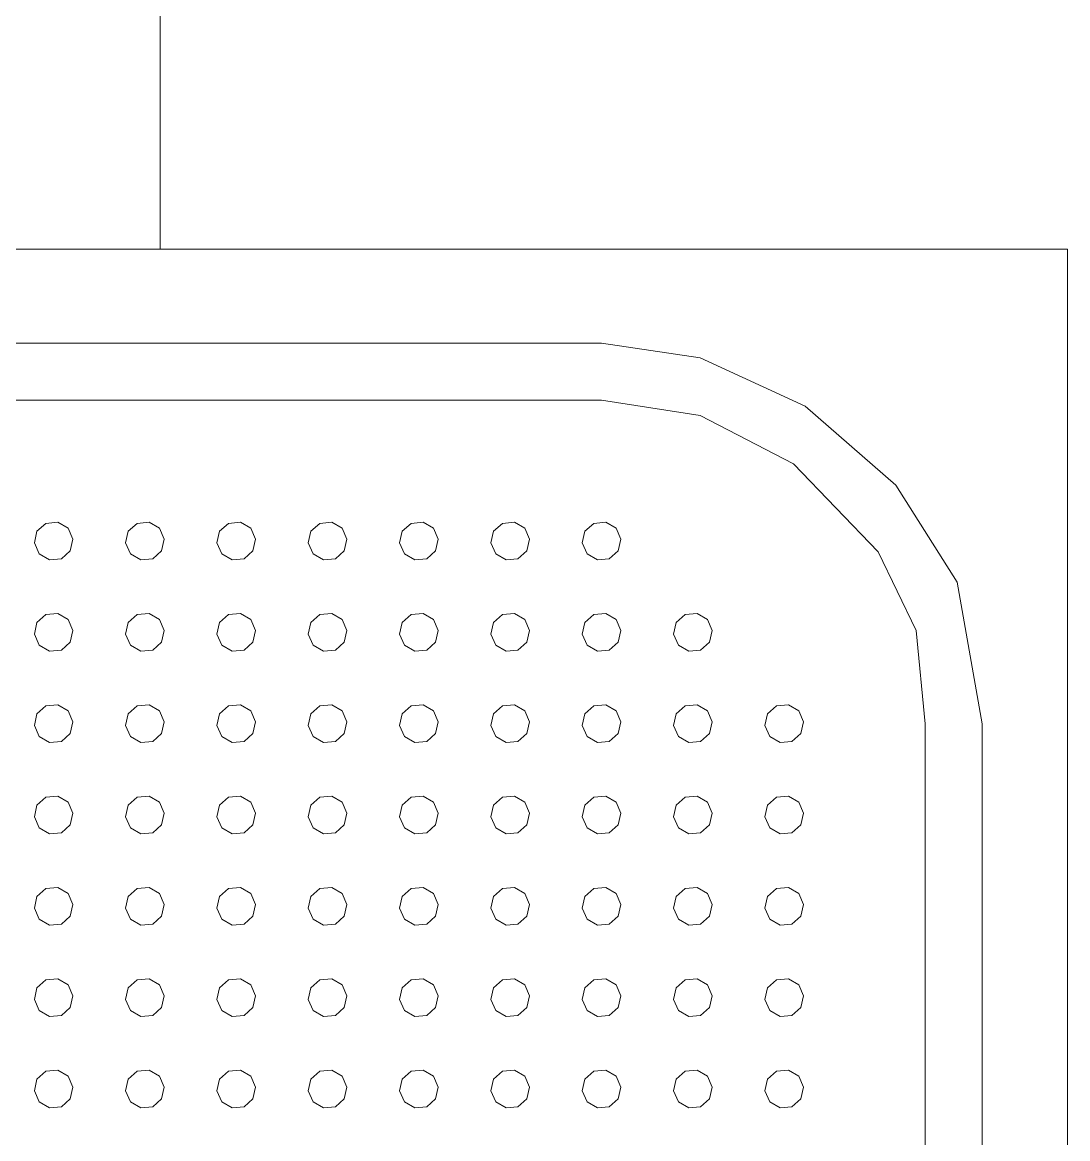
# Model space of a CAD drawing. Header units: millimetres. Extents: x -32 to 1412, y -324 to 2887.
# Drawn here: x 1040.8305 to 1041.2912, y 2053.5671 to 2054.0591 of the extents above; entities that cross this region are included whole.
import ezdxf

# ---------------------------------------------------------------- set-up
doc = ezdxf.new("R2010")
doc.units = ezdxf.units.MM
doc.header["$LTSCALE"] = 0.5
doc.layers.add('arquitetura', color=252, linetype='CONTINUOUS', lineweight=5)

msp = doc.modelspace()

# ---------------------------------------------------------------- linework, layer by layer
at = {"layer": 'arquitetura', "color": 252}
for p, q in [((1040.89123, 2054.10913), (1040.89123, 2053.95913)), ((1041.29123, 2053.95913), (1040.89123, 2053.95913)), ((1041.29123, 2053.95913), (1041.29123, 2053.20913))]:
    msp.add_line(p, q, dxfattribs=at)
at = {"layer": 'arquitetura'}
for p, q in [((1040.59527, 2053.91767), (1041.08581, 2053.91767)), ((1041.08581, 2053.91767), (1041.12924, 2053.9113)), ((1041.12924, 2053.9113), (1041.1756, 2053.88992)), ((1040.62043, 2053.89251), (1041.08581, 2053.89251)), ((1041.08581, 2053.89251), (1041.12924, 2053.88589)), ((1041.1756, 2053.88992), (1041.21555, 2053.85516)), ((1041.12924, 2053.88589), (1041.17035, 2053.86451)), ((1041.17035, 2053.86451), (1041.20774, 2053.82571)), ((1041.21555, 2053.85516), (1041.24257, 2053.81242)), ((1040.83582, 2053.82964), (1040.83696, 2053.83479)), ((1040.83696, 2053.83479), (1040.8409, 2053.83829)), ((1040.8409, 2053.83829), (1040.84616, 2053.8388)), ((1040.84616, 2053.8388), (1040.8507, 2053.83613)), ((1040.8507, 2053.83613), (1040.85281, 2053.83129)), ((1040.87607, 2053.82964), (1040.87721, 2053.83479)), ((1040.87721, 2053.83479), (1040.88115, 2053.83829)), ((1040.88115, 2053.83829), (1040.8864, 2053.8388)), ((1040.8864, 2053.8388), (1040.89095, 2053.83613)), ((1040.89095, 2053.83613), (1040.89306, 2053.83129)), ((1040.91632, 2053.82964), (1040.91746, 2053.83479)), ((1040.91746, 2053.83479), (1040.9214, 2053.83829)), ((1040.9214, 2053.83829), (1040.92665, 2053.8388)), ((1040.92665, 2053.8388), (1040.9312, 2053.83613)), ((1040.9312, 2053.83613), (1040.93331, 2053.83129)), ((1040.95657, 2053.82964), (1040.95771, 2053.83479)), ((1040.95771, 2053.83479), (1040.96165, 2053.83829)), ((1040.96165, 2053.83829), (1040.9669, 2053.8388)), ((1040.9669, 2053.8388), (1040.97145, 2053.83613)), ((1040.97145, 2053.83613), (1040.97356, 2053.83129)), ((1040.99682, 2053.82964), (1040.99795, 2053.83479)), ((1040.99795, 2053.83479), (1041.0019, 2053.83829)), ((1041.0019, 2053.83829), (1041.00715, 2053.8388)), ((1041.00715, 2053.8388), (1041.0117, 2053.83613)), ((1041.0117, 2053.83613), (1041.01381, 2053.83129)), ((1041.03707, 2053.82964), (1041.0382, 2053.83479)), ((1041.0382, 2053.83479), (1041.04215, 2053.83829)), ((1041.04215, 2053.83829), (1041.0474, 2053.8388)), ((1041.0474, 2053.8388), (1041.05195, 2053.83613)), ((1041.05195, 2053.83613), (1041.05406, 2053.83129)), ((1041.07732, 2053.82964), (1041.07845, 2053.83479)), ((1041.07845, 2053.83479), (1041.0824, 2053.83829)), ((1041.0824, 2053.83829), (1041.08765, 2053.8388)), ((1041.08765, 2053.8388), (1041.0922, 2053.83613)), ((1041.0922, 2053.83613), (1041.09431, 2053.83129)), ((1040.83793, 2053.8248), (1040.83582, 2053.82964)), ((1040.85281, 2053.83129), (1040.85168, 2053.82614)), ((1040.87818, 2053.8248), (1040.87607, 2053.82964)), ((1040.89306, 2053.83129), (1040.89193, 2053.82614)), ((1040.91843, 2053.8248), (1040.91632, 2053.82964)), ((1040.93331, 2053.83129), (1040.93218, 2053.82614)), ((1040.95868, 2053.8248), (1040.95657, 2053.82964)), ((1040.97356, 2053.83129), (1040.97243, 2053.82614)), ((1040.99893, 2053.8248), (1040.99682, 2053.82964)), ((1041.01381, 2053.83129), (1041.01267, 2053.82614)), ((1041.03918, 2053.8248), (1041.03707, 2053.82964)), ((1041.05406, 2053.83129), (1041.05292, 2053.82614)), ((1041.07943, 2053.8248), (1041.07732, 2053.82964)), ((1041.09431, 2053.83129), (1041.09317, 2053.82614)), ((1040.84248, 2053.82213), (1040.83793, 2053.8248)), ((1040.85168, 2053.82614), (1040.84773, 2053.82264)), ((1040.88273, 2053.82213), (1040.87818, 2053.8248)), ((1040.89193, 2053.82614), (1040.88798, 2053.82264)), ((1040.92298, 2053.82213), (1040.91843, 2053.8248)), ((1040.93218, 2053.82614), (1040.92823, 2053.82264)), ((1040.96323, 2053.82213), (1040.95868, 2053.8248)), ((1040.97243, 2053.82614), (1040.96848, 2053.82264)), ((1041.00348, 2053.82213), (1040.99893, 2053.8248)), ((1041.01267, 2053.82614), (1041.00873, 2053.82264)), ((1041.04373, 2053.82213), (1041.03918, 2053.8248)), ((1041.05292, 2053.82614), (1041.04898, 2053.82264)), ((1041.08398, 2053.82213), (1041.07943, 2053.8248)), ((1041.09317, 2053.82614), (1041.08923, 2053.82264)), ((1041.20774, 2053.82571), (1041.22452, 2053.79104)), ((1040.84773, 2053.82264), (1040.84248, 2053.82213)), ((1040.88798, 2053.82264), (1040.88273, 2053.82213)), ((1040.92823, 2053.82264), (1040.92298, 2053.82213)), ((1040.96848, 2053.82264), (1040.96323, 2053.82213)), ((1041.00873, 2053.82264), (1041.00348, 2053.82213)), ((1041.04898, 2053.82264), (1041.04373, 2053.82213)), ((1041.08923, 2053.82264), (1041.08398, 2053.82213)), ((1041.24257, 2053.81242), (1041.25352, 2053.74996)), ((1040.83696, 2053.79454), (1040.8409, 2053.79804)), ((1040.8409, 2053.79804), (1040.84616, 2053.79855)), ((1040.84616, 2053.79855), (1040.8507, 2053.79588)), ((1040.8507, 2053.79588), (1040.85281, 2053.79104)), ((1040.87721, 2053.79454), (1040.88115, 2053.79804)), ((1040.88115, 2053.79804), (1040.8864, 2053.79855)), ((1040.8864, 2053.79855), (1040.89095, 2053.79588)), ((1040.89095, 2053.79588), (1040.89306, 2053.79104)), ((1040.91746, 2053.79454), (1040.9214, 2053.79804)), ((1040.9214, 2053.79804), (1040.92665, 2053.79855)), ((1040.92665, 2053.79855), (1040.9312, 2053.79588)), ((1040.9312, 2053.79588), (1040.93331, 2053.79104)), ((1040.95771, 2053.79454), (1040.96165, 2053.79804)), ((1040.96165, 2053.79804), (1040.9669, 2053.79855)), ((1040.9669, 2053.79855), (1040.97145, 2053.79588)), ((1040.97145, 2053.79588), (1040.97356, 2053.79104)), ((1040.99795, 2053.79454), (1041.0019, 2053.79804)), ((1041.0019, 2053.79804), (1041.00715, 2053.79855)), ((1041.00715, 2053.79855), (1041.0117, 2053.79588)), ((1041.0117, 2053.79588), (1041.01381, 2053.79104)), ((1041.0382, 2053.79454), (1041.04215, 2053.79804)), ((1041.04215, 2053.79804), (1041.0474, 2053.79855)), ((1041.0474, 2053.79855), (1041.05195, 2053.79588)), ((1041.05195, 2053.79588), (1041.05406, 2053.79104)), ((1041.07845, 2053.79454), (1041.0824, 2053.79804)), ((1041.0824, 2053.79804), (1041.08765, 2053.79855)), ((1041.08765, 2053.79855), (1041.0922, 2053.79588)), ((1041.0922, 2053.79588), (1041.09431, 2053.79104)), ((1041.1187, 2053.79454), (1041.12265, 2053.79804)), ((1041.12265, 2053.79804), (1041.1279, 2053.79855)), ((1041.1279, 2053.79855), (1041.13245, 2053.79588)), ((1041.13245, 2053.79588), (1041.13456, 2053.79104)), ((1040.83582, 2053.78939), (1040.83696, 2053.79454)), ((1040.85281, 2053.79104), (1040.85168, 2053.78589)), ((1040.87607, 2053.78939), (1040.87721, 2053.79454)), ((1040.89306, 2053.79104), (1040.89193, 2053.78589)), ((1040.91632, 2053.78939), (1040.91746, 2053.79454)), ((1040.93331, 2053.79104), (1040.93218, 2053.78589)), ((1040.95657, 2053.78939), (1040.95771, 2053.79454)), ((1040.97356, 2053.79104), (1040.97243, 2053.78589)), ((1040.99682, 2053.78939), (1040.99795, 2053.79454)), ((1041.01381, 2053.79104), (1041.01267, 2053.78589)), ((1041.03707, 2053.78939), (1041.0382, 2053.79454)), ((1041.05406, 2053.79104), (1041.05292, 2053.78589)), ((1041.07732, 2053.78939), (1041.07845, 2053.79454)), ((1041.09431, 2053.79104), (1041.09317, 2053.78589)), ((1041.11757, 2053.78939), (1041.1187, 2053.79454)), ((1041.13456, 2053.79104), (1041.13342, 2053.78589)), ((1041.22452, 2053.79104), (1041.22836, 2053.74996)), ((1040.83793, 2053.78455), (1040.83582, 2053.78939)), ((1040.85168, 2053.78589), (1040.84773, 2053.78239)), ((1040.87818, 2053.78455), (1040.87607, 2053.78939)), ((1040.89193, 2053.78589), (1040.88798, 2053.78239)), ((1040.91843, 2053.78455), (1040.91632, 2053.78939)), ((1040.93218, 2053.78589), (1040.92823, 2053.78239)), ((1040.95868, 2053.78455), (1040.95657, 2053.78939)), ((1040.97243, 2053.78589), (1040.96848, 2053.78239)), ((1040.99893, 2053.78455), (1040.99682, 2053.78939)), ((1041.01267, 2053.78589), (1041.00873, 2053.78239)), ((1041.03918, 2053.78455), (1041.03707, 2053.78939)), ((1041.05292, 2053.78589), (1041.04898, 2053.78239)), ((1041.07943, 2053.78455), (1041.07732, 2053.78939)), ((1041.09317, 2053.78589), (1041.08923, 2053.78239)), ((1041.11968, 2053.78455), (1041.11757, 2053.78939)), ((1041.13342, 2053.78589), (1041.12948, 2053.78239)), ((1040.84248, 2053.78188), (1040.83793, 2053.78455)), ((1040.84773, 2053.78239), (1040.84248, 2053.78188)), ((1040.88273, 2053.78188), (1040.87818, 2053.78455)), ((1040.88798, 2053.78239), (1040.88273, 2053.78188)), ((1040.92298, 2053.78188), (1040.91843, 2053.78455)), ((1040.92823, 2053.78239), (1040.92298, 2053.78188)), ((1040.96323, 2053.78188), (1040.95868, 2053.78455)), ((1040.96848, 2053.78239), (1040.96323, 2053.78188)), ((1041.00348, 2053.78188), (1040.99893, 2053.78455)), ((1041.00873, 2053.78239), (1041.00348, 2053.78188)), ((1041.04373, 2053.78188), (1041.03918, 2053.78455)), ((1041.04898, 2053.78239), (1041.04373, 2053.78188)), ((1041.08398, 2053.78188), (1041.07943, 2053.78455)), ((1041.08923, 2053.78239), (1041.08398, 2053.78188)), ((1041.12423, 2053.78188), (1041.11968, 2053.78455)), ((1041.12948, 2053.78239), (1041.12423, 2053.78188)), ((1040.83696, 2053.75429), (1040.8409, 2053.75779)), ((1040.8409, 2053.75779), (1040.84616, 2053.7583)), ((1040.84616, 2053.7583), (1040.8507, 2053.75563)), ((1040.8507, 2053.75563), (1040.85281, 2053.75079)), ((1040.87721, 2053.75429), (1040.88115, 2053.75779)), ((1040.88115, 2053.75779), (1040.8864, 2053.7583)), ((1040.8864, 2053.7583), (1040.89095, 2053.75563)), ((1040.89095, 2053.75563), (1040.89306, 2053.75079)), ((1040.91746, 2053.75429), (1040.9214, 2053.75779)), ((1040.9214, 2053.75779), (1040.92665, 2053.7583)), ((1040.92665, 2053.7583), (1040.9312, 2053.75563)), ((1040.9312, 2053.75563), (1040.93331, 2053.75079)), ((1040.95771, 2053.75429), (1040.96165, 2053.75779)), ((1040.96165, 2053.75779), (1040.9669, 2053.7583)), ((1040.9669, 2053.7583), (1040.97145, 2053.75563)), ((1040.97145, 2053.75563), (1040.97356, 2053.75079)), ((1040.99795, 2053.75429), (1041.0019, 2053.75779)), ((1041.0019, 2053.75779), (1041.00715, 2053.7583)), ((1041.00715, 2053.7583), (1041.0117, 2053.75563)), ((1041.0117, 2053.75563), (1041.01381, 2053.75079)), ((1041.0382, 2053.75429), (1041.04215, 2053.75779)), ((1041.04215, 2053.75779), (1041.0474, 2053.7583)), ((1041.0474, 2053.7583), (1041.05195, 2053.75563)), ((1041.05195, 2053.75563), (1041.05406, 2053.75079)), ((1041.07845, 2053.75429), (1041.0824, 2053.75779)), ((1041.0824, 2053.75779), (1041.08765, 2053.7583)), ((1041.08765, 2053.7583), (1041.0922, 2053.75563)), ((1041.0922, 2053.75563), (1041.09431, 2053.75079)), ((1041.1187, 2053.75429), (1041.12265, 2053.75779)), ((1041.12265, 2053.75779), (1041.1279, 2053.7583)), ((1041.1279, 2053.7583), (1041.13245, 2053.75563)), ((1041.13245, 2053.75563), (1041.13456, 2053.75079)), ((1041.15895, 2053.75429), (1041.1629, 2053.75779)), ((1041.1629, 2053.75779), (1041.16815, 2053.7583)), ((1041.16815, 2053.7583), (1041.1727, 2053.75563)), ((1041.1727, 2053.75563), (1041.17481, 2053.75079)), ((1040.83582, 2053.74914), (1040.83696, 2053.75429)), ((1040.85281, 2053.75079), (1040.85168, 2053.74564)), ((1040.87607, 2053.74914), (1040.87721, 2053.75429)), ((1040.89306, 2053.75079), (1040.89193, 2053.74564)), ((1040.91632, 2053.74914), (1040.91746, 2053.75429)), ((1040.93331, 2053.75079), (1040.93218, 2053.74564)), ((1040.95657, 2053.74914), (1040.95771, 2053.75429)), ((1040.97356, 2053.75079), (1040.97243, 2053.74564)), ((1040.99682, 2053.74914), (1040.99795, 2053.75429)), ((1041.01381, 2053.75079), (1041.01267, 2053.74564)), ((1041.03707, 2053.74914), (1041.0382, 2053.75429)), ((1041.05406, 2053.75079), (1041.05292, 2053.74564)), ((1041.07732, 2053.74914), (1041.07845, 2053.75429)), ((1041.09431, 2053.75079), (1041.09317, 2053.74564)), ((1041.11757, 2053.74914), (1041.1187, 2053.75429)), ((1041.13456, 2053.75079), (1041.13342, 2053.74564)), ((1041.15782, 2053.74914), (1041.15895, 2053.75429)), ((1041.17481, 2053.75079), (1041.17367, 2053.74564)), ((1040.83793, 2053.7443), (1040.83582, 2053.74914)), ((1040.87818, 2053.7443), (1040.87607, 2053.74914)), ((1040.91843, 2053.7443), (1040.91632, 2053.74914)), ((1040.95868, 2053.7443), (1040.95657, 2053.74914)), ((1040.99893, 2053.7443), (1040.99682, 2053.74914)), ((1041.03918, 2053.7443), (1041.03707, 2053.74914)), ((1041.07943, 2053.7443), (1041.07732, 2053.74914)), ((1041.11968, 2053.7443), (1041.11757, 2053.74914)), ((1041.15993, 2053.7443), (1041.15782, 2053.74914)), ((1041.22836, 2053.74996), (1041.22836, 2053.28458)), ((1041.25352, 2053.74996), (1041.25352, 2053.25942)), ((1040.84248, 2053.74163), (1040.83793, 2053.7443)), ((1040.84773, 2053.74214), (1040.84248, 2053.74163)), ((1040.85168, 2053.74564), (1040.84773, 2053.74214)), ((1040.88273, 2053.74163), (1040.87818, 2053.7443)), ((1040.88798, 2053.74214), (1040.88273, 2053.74163)), ((1040.89193, 2053.74564), (1040.88798, 2053.74214)), ((1040.92298, 2053.74163), (1040.91843, 2053.7443)), ((1040.92823, 2053.74214), (1040.92298, 2053.74163)), ((1040.93218, 2053.74564), (1040.92823, 2053.74214)), ((1040.96323, 2053.74163), (1040.95868, 2053.7443)), ((1040.96848, 2053.74214), (1040.96323, 2053.74163)), ((1040.97243, 2053.74564), (1040.96848, 2053.74214)), ((1041.00348, 2053.74163), (1040.99893, 2053.7443)), ((1041.00873, 2053.74214), (1041.00348, 2053.74163)), ((1041.01267, 2053.74564), (1041.00873, 2053.74214)), ((1041.04373, 2053.74163), (1041.03918, 2053.7443)), ((1041.04898, 2053.74214), (1041.04373, 2053.74163)), ((1041.05292, 2053.74564), (1041.04898, 2053.74214)), ((1041.08398, 2053.74163), (1041.07943, 2053.7443)), ((1041.08923, 2053.74214), (1041.08398, 2053.74163)), ((1041.09317, 2053.74564), (1041.08923, 2053.74214)), ((1041.12423, 2053.74163), (1041.11968, 2053.7443)), ((1041.12948, 2053.74214), (1041.12423, 2053.74163)), ((1041.13342, 2053.74564), (1041.12948, 2053.74214)), ((1041.16447, 2053.74163), (1041.15993, 2053.7443)), ((1041.16973, 2053.74214), (1041.16447, 2053.74163)), ((1041.17367, 2053.74564), (1041.16973, 2053.74214)), ((1040.83696, 2053.71404), (1040.8409, 2053.71754)), ((1040.8409, 2053.71754), (1040.84616, 2053.71805)), ((1040.84616, 2053.71805), (1040.8507, 2053.71538)), ((1040.87721, 2053.71404), (1040.88115, 2053.71754)), ((1040.88115, 2053.71754), (1040.8864, 2053.71805)), ((1040.8864, 2053.71805), (1040.89095, 2053.71538)), ((1040.91746, 2053.71404), (1040.9214, 2053.71754)), ((1040.9214, 2053.71754), (1040.92665, 2053.71805)), ((1040.92665, 2053.71805), (1040.9312, 2053.71538)), ((1040.95771, 2053.71404), (1040.96165, 2053.71754)), ((1040.96165, 2053.71754), (1040.9669, 2053.71805)), ((1040.9669, 2053.71805), (1040.97145, 2053.71538)), ((1040.99795, 2053.71404), (1041.0019, 2053.71754)), ((1041.0019, 2053.71754), (1041.00715, 2053.71805)), ((1041.00715, 2053.71805), (1041.0117, 2053.71538)), ((1041.0382, 2053.71404), (1041.04215, 2053.71754)), ((1041.04215, 2053.71754), (1041.0474, 2053.71805)), ((1041.0474, 2053.71805), (1041.05195, 2053.71538)), ((1041.07845, 2053.71404), (1041.0824, 2053.71754)), ((1041.0824, 2053.71754), (1041.08765, 2053.71805)), ((1041.08765, 2053.71805), (1041.0922, 2053.71538)), ((1041.1187, 2053.71404), (1041.12265, 2053.71754)), ((1041.12265, 2053.71754), (1041.1279, 2053.71805)), ((1041.1279, 2053.71805), (1041.13245, 2053.71538)), ((1041.15895, 2053.71404), (1041.1629, 2053.71754)), ((1041.1629, 2053.71754), (1041.16815, 2053.71805)), ((1041.16815, 2053.71805), (1041.1727, 2053.71538)), ((1040.83582, 2053.70889), (1040.83696, 2053.71404)), ((1040.8507, 2053.71538), (1040.85281, 2053.71054)), ((1040.87607, 2053.70889), (1040.87721, 2053.71404)), ((1040.89095, 2053.71538), (1040.89306, 2053.71054)), ((1040.91632, 2053.70889), (1040.91746, 2053.71404)), ((1040.9312, 2053.71538), (1040.93331, 2053.71054)), ((1040.95657, 2053.70889), (1040.95771, 2053.71404)), ((1040.97145, 2053.71538), (1040.97356, 2053.71054)), ((1040.99682, 2053.70889), (1040.99795, 2053.71404)), ((1041.0117, 2053.71538), (1041.01381, 2053.71054)), ((1041.03707, 2053.70889), (1041.0382, 2053.71404)), ((1041.05195, 2053.71538), (1041.05406, 2053.71054)), ((1041.07732, 2053.70889), (1041.07845, 2053.71404)), ((1041.0922, 2053.71538), (1041.09431, 2053.71054)), ((1041.11757, 2053.70889), (1041.1187, 2053.71404)), ((1041.13245, 2053.71538), (1041.13456, 2053.71054)), ((1041.15782, 2053.70889), (1041.15895, 2053.71404)), ((1041.1727, 2053.71538), (1041.17481, 2053.71054)), ((1040.83793, 2053.70405), (1040.83582, 2053.70889)), ((1040.85281, 2053.71054), (1040.85168, 2053.70539)), ((1040.87818, 2053.70405), (1040.87607, 2053.70889)), ((1040.89306, 2053.71054), (1040.89193, 2053.70539)), ((1040.91843, 2053.70405), (1040.91632, 2053.70889)), ((1040.93331, 2053.71054), (1040.93218, 2053.70539)), ((1040.95868, 2053.70405), (1040.95657, 2053.70889)), ((1040.97356, 2053.71054), (1040.97243, 2053.70539)), ((1040.99893, 2053.70405), (1040.99682, 2053.70889)), ((1041.01381, 2053.71054), (1041.01267, 2053.70539)), ((1041.03918, 2053.70405), (1041.03707, 2053.70889)), ((1041.05406, 2053.71054), (1041.05292, 2053.70539)), ((1041.07943, 2053.70405), (1041.07732, 2053.70889)), ((1041.09431, 2053.71054), (1041.09317, 2053.70539)), ((1041.11968, 2053.70405), (1041.11757, 2053.70889)), ((1041.13456, 2053.71054), (1041.13342, 2053.70539)), ((1041.15993, 2053.70405), (1041.15782, 2053.70889)), ((1041.17481, 2053.71054), (1041.17367, 2053.70539)), ((1040.84248, 2053.70138), (1040.83793, 2053.70405)), ((1040.84773, 2053.70189), (1040.84248, 2053.70138)), ((1040.85168, 2053.70539), (1040.84773, 2053.70189)), ((1040.88273, 2053.70138), (1040.87818, 2053.70405)), ((1040.88798, 2053.70189), (1040.88273, 2053.70138)), ((1040.89193, 2053.70539), (1040.88798, 2053.70189)), ((1040.92298, 2053.70138), (1040.91843, 2053.70405)), ((1040.92823, 2053.70189), (1040.92298, 2053.70138)), ((1040.93218, 2053.70539), (1040.92823, 2053.70189)), ((1040.96323, 2053.70138), (1040.95868, 2053.70405)), ((1040.96848, 2053.70189), (1040.96323, 2053.70138)), ((1040.97243, 2053.70539), (1040.96848, 2053.70189)), ((1041.00348, 2053.70138), (1040.99893, 2053.70405)), ((1041.00873, 2053.70189), (1041.00348, 2053.70138)), ((1041.01267, 2053.70539), (1041.00873, 2053.70189)), ((1041.04373, 2053.70138), (1041.03918, 2053.70405)), ((1041.04898, 2053.70189), (1041.04373, 2053.70138)), ((1041.05292, 2053.70539), (1041.04898, 2053.70189)), ((1041.08398, 2053.70138), (1041.07943, 2053.70405)), ((1041.08923, 2053.70189), (1041.08398, 2053.70138)), ((1041.09317, 2053.70539), (1041.08923, 2053.70189)), ((1041.12423, 2053.70138), (1041.11968, 2053.70405)), ((1041.12948, 2053.70189), (1041.12423, 2053.70138)), ((1041.13342, 2053.70539), (1041.12948, 2053.70189)), ((1041.16447, 2053.70138), (1041.15993, 2053.70405)), ((1041.16973, 2053.70189), (1041.16447, 2053.70138)), ((1041.17367, 2053.70539), (1041.16973, 2053.70189)), ((1040.83696, 2053.67379), (1040.8409, 2053.67729)), ((1040.8409, 2053.67729), (1040.84616, 2053.6778)), ((1040.84616, 2053.6778), (1040.8507, 2053.67513)), ((1040.87721, 2053.67379), (1040.88115, 2053.67729)), ((1040.88115, 2053.67729), (1040.8864, 2053.6778)), ((1040.8864, 2053.6778), (1040.89095, 2053.67513)), ((1040.91746, 2053.67379), (1040.9214, 2053.67729)), ((1040.9214, 2053.67729), (1040.92665, 2053.6778)), ((1040.92665, 2053.6778), (1040.9312, 2053.67513)), ((1040.95771, 2053.67379), (1040.96165, 2053.67729)), ((1040.96165, 2053.67729), (1040.9669, 2053.6778)), ((1040.9669, 2053.6778), (1040.97145, 2053.67513)), ((1040.99795, 2053.67379), (1041.0019, 2053.67729)), ((1041.0019, 2053.67729), (1041.00715, 2053.6778)), ((1041.00715, 2053.6778), (1041.0117, 2053.67513)), ((1041.0382, 2053.67379), (1041.04215, 2053.67729)), ((1041.04215, 2053.67729), (1041.0474, 2053.6778)), ((1041.0474, 2053.6778), (1041.05195, 2053.67513)), ((1041.07845, 2053.67379), (1041.0824, 2053.67729)), ((1041.0824, 2053.67729), (1041.08765, 2053.6778)), ((1041.08765, 2053.6778), (1041.0922, 2053.67513)), ((1041.1187, 2053.67379), (1041.12265, 2053.67729)), ((1041.12265, 2053.67729), (1041.1279, 2053.6778)), ((1041.1279, 2053.6778), (1041.13245, 2053.67513)), ((1041.15895, 2053.67379), (1041.1629, 2053.67729)), ((1041.1629, 2053.67729), (1041.16815, 2053.6778)), ((1041.16815, 2053.6778), (1041.1727, 2053.67513)), ((1040.83582, 2053.66864), (1040.83696, 2053.67379)), ((1040.8507, 2053.67513), (1040.85281, 2053.67029)), ((1040.87607, 2053.66864), (1040.87721, 2053.67379)), ((1040.89095, 2053.67513), (1040.89306, 2053.67029)), ((1040.91632, 2053.66864), (1040.91746, 2053.67379)), ((1040.9312, 2053.67513), (1040.93331, 2053.67029)), ((1040.95657, 2053.66864), (1040.95771, 2053.67379)), ((1040.97145, 2053.67513), (1040.97356, 2053.67029)), ((1040.99682, 2053.66864), (1040.99795, 2053.67379)), ((1041.0117, 2053.67513), (1041.01381, 2053.67029)), ((1041.03707, 2053.66864), (1041.0382, 2053.67379)), ((1041.05195, 2053.67513), (1041.05406, 2053.67029)), ((1041.07732, 2053.66864), (1041.07845, 2053.67379)), ((1041.0922, 2053.67513), (1041.09431, 2053.67029)), ((1041.11757, 2053.66864), (1041.1187, 2053.67379)), ((1041.13245, 2053.67513), (1041.13456, 2053.67029)), ((1041.15782, 2053.66864), (1041.15895, 2053.67379)), ((1041.1727, 2053.67513), (1041.17481, 2053.67029)), ((1040.83793, 2053.6638), (1040.83582, 2053.66864)), ((1040.85281, 2053.67029), (1040.85168, 2053.66514)), ((1040.87818, 2053.6638), (1040.87607, 2053.66864)), ((1040.89306, 2053.67029), (1040.89193, 2053.66514)), ((1040.91843, 2053.6638), (1040.91632, 2053.66864)), ((1040.93331, 2053.67029), (1040.93218, 2053.66514)), ((1040.95868, 2053.6638), (1040.95657, 2053.66864)), ((1040.97356, 2053.67029), (1040.97243, 2053.66514)), ((1040.99893, 2053.6638), (1040.99682, 2053.66864)), ((1041.01381, 2053.67029), (1041.01267, 2053.66514)), ((1041.03918, 2053.6638), (1041.03707, 2053.66864)), ((1041.05406, 2053.67029), (1041.05292, 2053.66514)), ((1041.07943, 2053.6638), (1041.07732, 2053.66864)), ((1041.09431, 2053.67029), (1041.09317, 2053.66514)), ((1041.11968, 2053.6638), (1041.11757, 2053.66864)), ((1041.13456, 2053.67029), (1041.13342, 2053.66514)), ((1041.15993, 2053.6638), (1041.15782, 2053.66864)), ((1041.17481, 2053.67029), (1041.17367, 2053.66514)), ((1040.84248, 2053.66113), (1040.83793, 2053.6638)), ((1040.85168, 2053.66514), (1040.84773, 2053.66164)), ((1040.88273, 2053.66113), (1040.87818, 2053.6638)), ((1040.89193, 2053.66514), (1040.88798, 2053.66164)), ((1040.92298, 2053.66113), (1040.91843, 2053.6638)), ((1040.93218, 2053.66514), (1040.92823, 2053.66164)), ((1040.96323, 2053.66113), (1040.95868, 2053.6638)), ((1040.97243, 2053.66514), (1040.96848, 2053.66164)), ((1041.00348, 2053.66113), (1040.99893, 2053.6638)), ((1041.01267, 2053.66514), (1041.00873, 2053.66164)), ((1041.04373, 2053.66113), (1041.03918, 2053.6638)), ((1041.05292, 2053.66514), (1041.04898, 2053.66164)), ((1041.08398, 2053.66113), (1041.07943, 2053.6638)), ((1041.09317, 2053.66514), (1041.08923, 2053.66164)), ((1041.12423, 2053.66113), (1041.11968, 2053.6638)), ((1041.13342, 2053.66514), (1041.12948, 2053.66164)), ((1041.16447, 2053.66113), (1041.15993, 2053.6638)), ((1041.17367, 2053.66514), (1041.16973, 2053.66164)), ((1040.84773, 2053.66164), (1040.84248, 2053.66113)), ((1040.88798, 2053.66164), (1040.88273, 2053.66113)), ((1040.92823, 2053.66164), (1040.92298, 2053.66113)), ((1040.96848, 2053.66164), (1040.96323, 2053.66113)), ((1041.00873, 2053.66164), (1041.00348, 2053.66113)), ((1041.04898, 2053.66164), (1041.04373, 2053.66113)), ((1041.08923, 2053.66164), (1041.08398, 2053.66113)), ((1041.12948, 2053.66164), (1041.12423, 2053.66113)), ((1041.16973, 2053.66164), (1041.16447, 2053.66113)), ((1040.8409, 2053.63704), (1040.84616, 2053.63755)), ((1040.84616, 2053.63755), (1040.8507, 2053.63488)), ((1040.88115, 2053.63704), (1040.8864, 2053.63755)), ((1040.8864, 2053.63755), (1040.89095, 2053.63488)), ((1040.9214, 2053.63704), (1040.92665, 2053.63755)), ((1040.92665, 2053.63755), (1040.9312, 2053.63488)), ((1040.96165, 2053.63704), (1040.9669, 2053.63755)), ((1040.9669, 2053.63755), (1040.97145, 2053.63488)), ((1041.0019, 2053.63704), (1041.00715, 2053.63755)), ((1041.00715, 2053.63755), (1041.0117, 2053.63488)), ((1041.04215, 2053.63704), (1041.0474, 2053.63755)), ((1041.0474, 2053.63755), (1041.05195, 2053.63488)), ((1041.0824, 2053.63704), (1041.08765, 2053.63755)), ((1041.08765, 2053.63755), (1041.0922, 2053.63488)), ((1041.12265, 2053.63704), (1041.1279, 2053.63755)), ((1041.1279, 2053.63755), (1041.13245, 2053.63488)), ((1041.1629, 2053.63704), (1041.16815, 2053.63755)), ((1041.16815, 2053.63755), (1041.1727, 2053.63488)), ((1040.83582, 2053.62839), (1040.83696, 2053.63354)), ((1040.83696, 2053.63354), (1040.8409, 2053.63704)), ((1040.8507, 2053.63488), (1040.85281, 2053.63004)), ((1040.87607, 2053.62839), (1040.87721, 2053.63354)), ((1040.87721, 2053.63354), (1040.88115, 2053.63704)), ((1040.89095, 2053.63488), (1040.89306, 2053.63004)), ((1040.91632, 2053.62839), (1040.91746, 2053.63354)), ((1040.91746, 2053.63354), (1040.9214, 2053.63704)), ((1040.9312, 2053.63488), (1040.93331, 2053.63004)), ((1040.95657, 2053.62839), (1040.95771, 2053.63354)), ((1040.95771, 2053.63354), (1040.96165, 2053.63704)), ((1040.97145, 2053.63488), (1040.97356, 2053.63004)), ((1040.99682, 2053.62839), (1040.99795, 2053.63354)), ((1040.99795, 2053.63354), (1041.0019, 2053.63704)), ((1041.0117, 2053.63488), (1041.01381, 2053.63004)), ((1041.03707, 2053.62839), (1041.0382, 2053.63354)), ((1041.0382, 2053.63354), (1041.04215, 2053.63704)), ((1041.05195, 2053.63488), (1041.05406, 2053.63004)), ((1041.07732, 2053.62839), (1041.07845, 2053.63354)), ((1041.07845, 2053.63354), (1041.0824, 2053.63704)), ((1041.0922, 2053.63488), (1041.09431, 2053.63004)), ((1041.11757, 2053.62839), (1041.1187, 2053.63354)), ((1041.1187, 2053.63354), (1041.12265, 2053.63704)), ((1041.13245, 2053.63488), (1041.13456, 2053.63004)), ((1041.15782, 2053.62839), (1041.15895, 2053.63354)), ((1041.15895, 2053.63354), (1041.1629, 2053.63704)), ((1041.1727, 2053.63488), (1041.17481, 2053.63004)), ((1040.83793, 2053.62355), (1040.83582, 2053.62839)), ((1040.85281, 2053.63004), (1040.85168, 2053.62489)), ((1040.87818, 2053.62355), (1040.87607, 2053.62839)), ((1040.89306, 2053.63004), (1040.89193, 2053.62489)), ((1040.91843, 2053.62355), (1040.91632, 2053.62839)), ((1040.93331, 2053.63004), (1040.93218, 2053.62489)), ((1040.95868, 2053.62355), (1040.95657, 2053.62839)), ((1040.97356, 2053.63004), (1040.97243, 2053.62489)), ((1040.99893, 2053.62355), (1040.99682, 2053.62839)), ((1041.01381, 2053.63004), (1041.01267, 2053.62489)), ((1041.03918, 2053.62355), (1041.03707, 2053.62839)), ((1041.05406, 2053.63004), (1041.05292, 2053.62489)), ((1041.07943, 2053.62355), (1041.07732, 2053.62839)), ((1041.09431, 2053.63004), (1041.09317, 2053.62489)), ((1041.11968, 2053.62355), (1041.11757, 2053.62839)), ((1041.13456, 2053.63004), (1041.13342, 2053.62489)), ((1041.15993, 2053.62355), (1041.15782, 2053.62839)), ((1041.17481, 2053.63004), (1041.17367, 2053.62489)), ((1040.84248, 2053.62088), (1040.83793, 2053.62355)), ((1040.85168, 2053.62489), (1040.84773, 2053.62139)), ((1040.88273, 2053.62088), (1040.87818, 2053.62355)), ((1040.89193, 2053.62489), (1040.88798, 2053.62139)), ((1040.92298, 2053.62088), (1040.91843, 2053.62355)), ((1040.93218, 2053.62489), (1040.92823, 2053.62139)), ((1040.96323, 2053.62088), (1040.95868, 2053.62355)), ((1040.97243, 2053.62489), (1040.96848, 2053.62139)), ((1041.00348, 2053.62088), (1040.99893, 2053.62355)), ((1041.01267, 2053.62489), (1041.00873, 2053.62139)), ((1041.04373, 2053.62088), (1041.03918, 2053.62355)), ((1041.05292, 2053.62489), (1041.04898, 2053.62139)), ((1041.08398, 2053.62088), (1041.07943, 2053.62355)), ((1041.09317, 2053.62489), (1041.08923, 2053.62139)), ((1041.12423, 2053.62088), (1041.11968, 2053.62355)), ((1041.13342, 2053.62489), (1041.12948, 2053.62139)), ((1041.16447, 2053.62088), (1041.15993, 2053.62355)), ((1041.17367, 2053.62489), (1041.16973, 2053.62139)), ((1040.84773, 2053.62139), (1040.84248, 2053.62088)), ((1040.88798, 2053.62139), (1040.88273, 2053.62088)), ((1040.92823, 2053.62139), (1040.92298, 2053.62088)), ((1040.96848, 2053.62139), (1040.96323, 2053.62088)), ((1041.00873, 2053.62139), (1041.00348, 2053.62088)), ((1041.04898, 2053.62139), (1041.04373, 2053.62088)), ((1041.08923, 2053.62139), (1041.08398, 2053.62088)), ((1041.12948, 2053.62139), (1041.12423, 2053.62088)), ((1041.16973, 2053.62139), (1041.16447, 2053.62088)), ((1040.83582, 2053.58814), (1040.83696, 2053.59329)), ((1040.83696, 2053.59329), (1040.8409, 2053.59679)), ((1040.8409, 2053.59679), (1040.84616, 2053.5973)), ((1040.84616, 2053.5973), (1040.8507, 2053.59463)), ((1040.8507, 2053.59463), (1040.85281, 2053.58979)), ((1040.87607, 2053.58814), (1040.87721, 2053.59329)), ((1040.87721, 2053.59329), (1040.88115, 2053.59679)), ((1040.88115, 2053.59679), (1040.8864, 2053.5973)), ((1040.8864, 2053.5973), (1040.89095, 2053.59463)), ((1040.89095, 2053.59463), (1040.89306, 2053.58979)), ((1040.91632, 2053.58814), (1040.91746, 2053.59329)), ((1040.91746, 2053.59329), (1040.9214, 2053.59679)), ((1040.9214, 2053.59679), (1040.92665, 2053.5973)), ((1040.92665, 2053.5973), (1040.9312, 2053.59463)), ((1040.9312, 2053.59463), (1040.93331, 2053.58979)), ((1040.95657, 2053.58814), (1040.95771, 2053.59329)), ((1040.95771, 2053.59329), (1040.96165, 2053.59679)), ((1040.96165, 2053.59679), (1040.9669, 2053.5973)), ((1040.9669, 2053.5973), (1040.97145, 2053.59463)), ((1040.97145, 2053.59463), (1040.97356, 2053.58979)), ((1040.99682, 2053.58814), (1040.99795, 2053.59329)), ((1040.99795, 2053.59329), (1041.0019, 2053.59679)), ((1041.0019, 2053.59679), (1041.00715, 2053.5973)), ((1041.00715, 2053.5973), (1041.0117, 2053.59463)), ((1041.0117, 2053.59463), (1041.01381, 2053.58979)), ((1041.03707, 2053.58814), (1041.0382, 2053.59329)), ((1041.0382, 2053.59329), (1041.04215, 2053.59679)), ((1041.04215, 2053.59679), (1041.0474, 2053.5973)), ((1041.0474, 2053.5973), (1041.05195, 2053.59463)), ((1041.05195, 2053.59463), (1041.05406, 2053.58979)), ((1041.07732, 2053.58814), (1041.07845, 2053.59329)), ((1041.07845, 2053.59329), (1041.0824, 2053.59679)), ((1041.0824, 2053.59679), (1041.08765, 2053.5973)), ((1041.08765, 2053.5973), (1041.0922, 2053.59463)), ((1041.0922, 2053.59463), (1041.09431, 2053.58979)), ((1041.11757, 2053.58814), (1041.1187, 2053.59329)), ((1041.1187, 2053.59329), (1041.12265, 2053.59679)), ((1041.12265, 2053.59679), (1041.1279, 2053.5973)), ((1041.1279, 2053.5973), (1041.13245, 2053.59463)), ((1041.13245, 2053.59463), (1041.13456, 2053.58979)), ((1041.15782, 2053.58814), (1041.15895, 2053.59329)), ((1041.15895, 2053.59329), (1041.1629, 2053.59679)), ((1041.1629, 2053.59679), (1041.16815, 2053.5973)), ((1041.16815, 2053.5973), (1041.1727, 2053.59463)), ((1041.1727, 2053.59463), (1041.17481, 2053.58979)), ((1040.85281, 2053.58979), (1040.85168, 2053.58464)), ((1040.89306, 2053.58979), (1040.89193, 2053.58464)), ((1040.93331, 2053.58979), (1040.93218, 2053.58464)), ((1040.97356, 2053.58979), (1040.97243, 2053.58464)), ((1041.01381, 2053.58979), (1041.01267, 2053.58464)), ((1041.05406, 2053.58979), (1041.05292, 2053.58464)), ((1041.09431, 2053.58979), (1041.09317, 2053.58464)), ((1041.13456, 2053.58979), (1041.13342, 2053.58464)), ((1041.17481, 2053.58979), (1041.17367, 2053.58464)), ((1040.83793, 2053.5833), (1040.83582, 2053.58814)), ((1040.85168, 2053.58464), (1040.84773, 2053.58114)), ((1040.87818, 2053.5833), (1040.87607, 2053.58814)), ((1040.89193, 2053.58464), (1040.88798, 2053.58114)), ((1040.91843, 2053.5833), (1040.91632, 2053.58814)), ((1040.93218, 2053.58464), (1040.92823, 2053.58114)), ((1040.95868, 2053.5833), (1040.95657, 2053.58814)), ((1040.97243, 2053.58464), (1040.96848, 2053.58114)), ((1040.99893, 2053.5833), (1040.99682, 2053.58814)), ((1041.01267, 2053.58464), (1041.00873, 2053.58114)), ((1041.03918, 2053.5833), (1041.03707, 2053.58814)), ((1041.05292, 2053.58464), (1041.04898, 2053.58114)), ((1041.07943, 2053.5833), (1041.07732, 2053.58814)), ((1041.09317, 2053.58464), (1041.08923, 2053.58114)), ((1041.11968, 2053.5833), (1041.11757, 2053.58814)), ((1041.13342, 2053.58464), (1041.12948, 2053.58114)), ((1041.15993, 2053.5833), (1041.15782, 2053.58814)), ((1041.17367, 2053.58464), (1041.16973, 2053.58114)), ((1040.84248, 2053.58063), (1040.83793, 2053.5833)), ((1040.84773, 2053.58114), (1040.84248, 2053.58063)), ((1040.88273, 2053.58063), (1040.87818, 2053.5833)), ((1040.88798, 2053.58114), (1040.88273, 2053.58063)), ((1040.92298, 2053.58063), (1040.91843, 2053.5833)), ((1040.92823, 2053.58114), (1040.92298, 2053.58063)), ((1040.96323, 2053.58063), (1040.95868, 2053.5833)), ((1040.96848, 2053.58114), (1040.96323, 2053.58063)), ((1041.00348, 2053.58063), (1040.99893, 2053.5833)), ((1041.00873, 2053.58114), (1041.00348, 2053.58063)), ((1041.04373, 2053.58063), (1041.03918, 2053.5833)), ((1041.04898, 2053.58114), (1041.04373, 2053.58063)), ((1041.08398, 2053.58063), (1041.07943, 2053.5833)), ((1041.08923, 2053.58114), (1041.08398, 2053.58063)), ((1041.12423, 2053.58063), (1041.11968, 2053.5833)), ((1041.12948, 2053.58114), (1041.12423, 2053.58063)), ((1041.16447, 2053.58063), (1041.15993, 2053.5833)), ((1041.16973, 2053.58114), (1041.16447, 2053.58063))]:
    msp.add_line(p, q, dxfattribs=at)
msp.add_lwpolyline([(1040.54123, 2053.95913), (1041.29123, 2053.95913), (1041.29123, 2053.20913), (1040.54123, 2053.20913)], close=True, dxfattribs=at)

doc.saveas('drawing.dxf')
